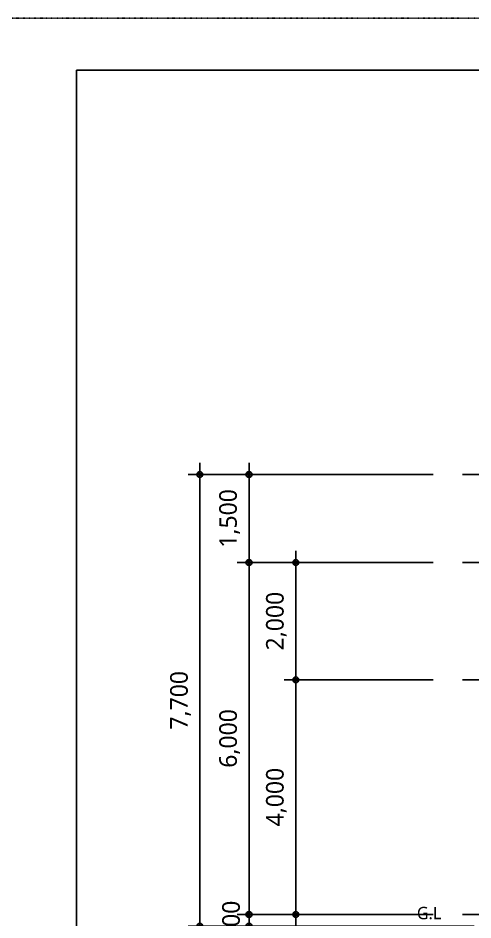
# Model space of a CAD drawing. Header units: millimetres. Extents: x 152133 to 471560, y 87068 to 132353.
# Drawn here: x 216614 to 224366, y 116588 to 131960 of the extents above; entities that cross this region are included whole.
import ezdxf
from ezdxf.enums import TextEntityAlignment as Align

# ---------------------------------------------------------------- set-up
doc = ezdxf.new("R2010")
doc.units = ezdxf.units.MM
doc.linetypes.add('DIVIDE2', pattern=[15.875, 6.35, -3.175, 0, -3.175, 0, -3.175])
for name, color, linetype in [('AZ-DIML', 7, 'Continuous'), ('COL', 2, 'Continuous'), ('DIM', 7, 'Continuous'), ('JON', 4, 'DIVIDE2'), ('폼', 7, 'Continuous')]:
    doc.layers.add(name, color=color, linetype=linetype)
doc.styles.add('돋움체', font='')
doc.styles.add('맑은고딕', font='malgun.ttf')
doc.styles.get('돋움체').set_extended_font_data('DotumChe')
doc.dimstyles.new('100', dxfattribs={"dimscale": 100, "dimtxt": 3, "dimasz": 2, "dimexe": 2, "dimexo": 5, "dimgap": 1.5, "dimtad": 1, "dimdec": 0, "dimzin": 1, "dimdsep": 46, "dimlunit": 6, "dimtxsty": '돋움체', "dimblk1": 'Z_DOT', "dimblk2": 'Z_DOT', "dimsah": 1, "dimcen": 2, "dimclrt": 3, "dimadec": 0, "dimazin": 0, "dimtfac": 1, "dimtdec": 0, "dimtix": 1, "dimtmove": 2, "dimatfit": 3, "dimldrblk": 'Z_DOT', "dimfxl": 1, "dimtolj": 1, "dimtzin": 1, "dimarcsym": 0})

# ---------------------------------------------------------------- blocks, each defined once
blk = doc.blocks.new('Z_DOT')
at = {"layer": 'DIM', "color": 0}
for p, q in [((0, -1), (0, 1)), ((-1, 0), (1, 0))]:
    blk.add_line(p, q, dxfattribs=at)
for radius in [0.25, 0.125]:
    blk.add_circle((0, 0), radius, dxfattribs=at)
blk = doc.blocks.new('*D52')
at = {"layer": 'AZ-DIML', "color": 0, "lineweight": -2, "transparency": 16777216}
for p, q in [((223686, 124181), (220350, 124181)), ((220550, 123981), (220550, 122881)), ((223686, 122681), (220350, 122681))]:
    blk.add_line(p, q, dxfattribs=at)
at = {"layer": 'Defpoints', "color": 0, "transparency": 16777216}
for p in [(224186, 124181), (220550, 122681), (224186, 122681)]:
    blk.add_point(p, dxfattribs=at)
at = {"layer": 'AZ-DIML', "color": 0, "linetype": 'ByBlock', "lineweight": -2, "transparency": 16777216, "xscale": 200, "yscale": 200, "zscale": 200}
for p, rotation in [((220550, 124181), 90), ((220550, 122681), 270)]:
    blk.add_blockref('Z_DOT', p, dxfattribs=dict(at, rotation=rotation))
at = {"layer": 'AZ-DIML', "color": 3, "transparency": 16777216, "insert": (220219, 123431), "char_height": 300, "attachment_point": 5, "rotation": 90, "style": '맑은고딕'}
blk.add_mtext('\\A1;1,500', dxfattribs=at)
blk = doc.blocks.new('*D53')
at = {"layer": 'AZ-DIML', "color": 0, "lineweight": -2, "transparency": 16777216}
for p, q in [((223686, 122681), (220350, 122681)), ((220550, 122481), (220550, 116881)), ((223686, 116681), (220350, 116681))]:
    blk.add_line(p, q, dxfattribs=at)
at = {"layer": 'Defpoints', "color": 0, "transparency": 16777216}
for p in [(224186, 122681), (220550, 116681), (224186, 116681)]:
    blk.add_point(p, dxfattribs=at)
at = {"layer": 'AZ-DIML', "color": 0, "linetype": 'ByBlock', "lineweight": -2, "transparency": 16777216, "xscale": 200, "yscale": 200, "zscale": 200}
for p, rotation in [((220550, 122681), 90), ((220550, 116681), 270)]:
    blk.add_blockref('Z_DOT', p, dxfattribs=dict(at, rotation=rotation))
at = {"layer": 'AZ-DIML', "color": 3, "transparency": 16777216, "insert": (220220, 119681), "char_height": 300, "attachment_point": 5, "rotation": 90, "style": '맑은고딕'}
blk.add_mtext('\\A1;6,000', dxfattribs=at)
blk = doc.blocks.new('*D54')
at = {"layer": 'AZ-DIML', "color": 0, "lineweight": -2, "transparency": 16777216}
for p, q in [((220550, 116881), (220550, 117081)), ((223686, 116681), (220350, 116681)), ((220550, 116681), (220550, 116481)), ((223807, 116481), (220350, 116481)), ((220550, 116281), (220550, 116081))]:
    blk.add_line(p, q, dxfattribs=at)
at = {"layer": 'Defpoints', "color": 0, "transparency": 16777216}
for p in [(224186, 116681), (220550, 116481), (224307, 116481)]:
    blk.add_point(p, dxfattribs=at)
at = {"layer": 'AZ-DIML', "color": 0, "linetype": 'ByBlock', "lineweight": -2, "transparency": 16777216, "xscale": 200, "yscale": 200, "zscale": 200}
for p, rotation in [((220550, 116681), 270), ((220550, 116481), 90)]:
    blk.add_blockref('Z_DOT', p, dxfattribs=dict(at, rotation=rotation))
at = {"layer": 'AZ-DIML', "color": 3, "transparency": 16777216, "insert": (220245, 116581), "char_height": 300, "attachment_point": 5, "rotation": 90, "style": '맑은고딕'}
blk.add_mtext('\\A1;200', dxfattribs=at)
blk = doc.blocks.new('*D55')
at = {"layer": 'AZ-DIML', "color": 0, "lineweight": -2, "transparency": 16777216}
for p, q in [((223686, 124181), (219513, 124181)), ((219713, 123981), (219713, 116681)), ((224384, 116481), (219513, 116481))]:
    blk.add_line(p, q, dxfattribs=at)
at = {"layer": 'Defpoints', "color": 0, "transparency": 16777216}
for p in [(224186, 124181), (219713, 116481), (224884, 116481)]:
    blk.add_point(p, dxfattribs=at)
at = {"layer": 'AZ-DIML', "color": 0, "linetype": 'ByBlock', "lineweight": -2, "transparency": 16777216, "xscale": 200, "yscale": 200, "zscale": 200}
for p, rotation in [((219713, 124181), 90), ((219713, 116481), 270)]:
    blk.add_blockref('Z_DOT', p, dxfattribs=dict(at, rotation=rotation))
at = {"layer": 'AZ-DIML', "color": 3, "transparency": 16777216, "insert": (219383, 120331), "char_height": 300, "attachment_point": 5, "rotation": 90, "style": '맑은고딕'}
blk.add_mtext('\\A1;7,700', dxfattribs=at)
blk = doc.blocks.new('*D67')
at = {"layer": 'AZ-DIML', "color": 0, "lineweight": -2, "transparency": 16777216}
for p, q in [((223686, 122681), (221148, 122681)), ((221348, 122481), (221348, 120881)), ((223687, 120681), (221148, 120681))]:
    blk.add_line(p, q, dxfattribs=at)
at = {"layer": 'Defpoints', "color": 0, "transparency": 16777216}
for p in [(224186, 122681), (221348, 120681), (224187, 120681)]:
    blk.add_point(p, dxfattribs=at)
at = {"layer": 'AZ-DIML', "color": 0, "linetype": 'ByBlock', "lineweight": -2, "transparency": 16777216, "xscale": 200, "yscale": 200, "zscale": 200}
for p, rotation in [((221348, 122681), 90), ((221348, 120681), 270)]:
    blk.add_blockref('Z_DOT', p, dxfattribs=dict(at, rotation=rotation))
at = {"layer": 'AZ-DIML', "color": 3, "transparency": 16777216, "insert": (221017, 121681), "char_height": 300, "attachment_point": 5, "rotation": 90, "style": '맑은고딕'}
blk.add_mtext('\\A1;2,000', dxfattribs=at)
blk = doc.blocks.new('*D68')
at = {"layer": 'AZ-DIML', "color": 0, "lineweight": -2, "transparency": 16777216}
for p, q in [((223687, 120681), (221148, 120681)), ((221348, 120481), (221348, 116881)), ((222989, 116681), (221148, 116681))]:
    blk.add_line(p, q, dxfattribs=at)
at = {"layer": 'Defpoints', "color": 0, "transparency": 16777216}
for p in [(224187, 120681), (221348, 116681), (223489, 116681)]:
    blk.add_point(p, dxfattribs=at)
at = {"layer": 'AZ-DIML', "color": 0, "linetype": 'ByBlock', "lineweight": -2, "transparency": 16777216, "xscale": 200, "yscale": 200, "zscale": 200}
for p, rotation in [((221348, 120681), 90), ((221348, 116681), 270)]:
    blk.add_blockref('Z_DOT', p, dxfattribs=dict(at, rotation=rotation))
at = {"layer": 'AZ-DIML', "color": 3, "transparency": 16777216, "insert": (221017, 118681), "char_height": 300, "attachment_point": 5, "rotation": 90, "style": '맑은고딕'}
blk.add_mtext('\\A1;4,000', dxfattribs=at)

msp = doc.modelspace()

# ---------------------------------------------------------------- linework, layer by layer
at = {"layer": 'COL', "color": 1}
for p, q in [((224186.3, 124180.5), (237328.9, 124180.5)), ((224186.3, 122680.5), (237328.9, 122680.5)), ((224186.3, 120680.5), (227134.1, 120680.5)), ((224186.3, 116680.5), (225533.1, 116680.5))]:
    msp.add_line(p, q, dxfattribs=at)
at = {"layer": 'JON'}
msp.add_line((215616.8, 131960.4), (249474.8, 131960.4), dxfattribs=at)
at = {"layer": '폼', "color": 8}
for p, q in [((217612, 108904.8), (217612, 131073.7)), ((217612, 131073.7), (248285.7, 131073.7))]:
    msp.add_line(p, q, dxfattribs=at)

# ---------------------------------------------------------------- texts
at = {"layer": 'COL', "style": '맑은고딕'}
msp.add_text('G.L', height=210, dxfattribs=at).set_placement((223825.7, 116705.7), align=Align.MIDDLE_RIGHT)

# ---------------------------------------------------------------- dimensions: what is measured, and where the dimension line sits
at = {"layer": 'AZ-DIML'}
for base, p1, p2, picture, middle in [((219713.2, 116480.5), (224186.3, 124180.5), (224884.1, 116480.5), '*D55', (219383, 120330.5)), ((220550.2, 122680.5), (224186.3, 124180.5), (224186.3, 122680.5), '*D52', (220219.2, 123430.5)), ((220550.2, 116680.5), (224186.3, 122680.5), (224186.3, 116680.5), '*D53', (220220, 119680.5)), ((221347.6, 120680.5), (224186.3, 122680.5), (224187, 120680.5), '*D67', (221017.4, 121680.5)), ((221347.6, 116680.5), (224187, 120680.5), (223488.9, 116680.5), '*D68', (221017.4, 118680.5)), ((220550.2, 116480.5), (224186.3, 116680.5), (224307, 116480.5), '*D54', (220245.2, 116580.5))]:
    dim = msp.add_linear_dim(base=base, p1=p1, p2=p2, angle=90, dimstyle='100', override={"dimtxsty": '맑은고딕', "dimldrblk": 'Z_DOT'}, dxfattribs=at)
    dim.commit()
    dim.dimension.update_dxf_attribs({"geometry": picture, "text_midpoint": middle})

doc.saveas('drawing.dxf')
